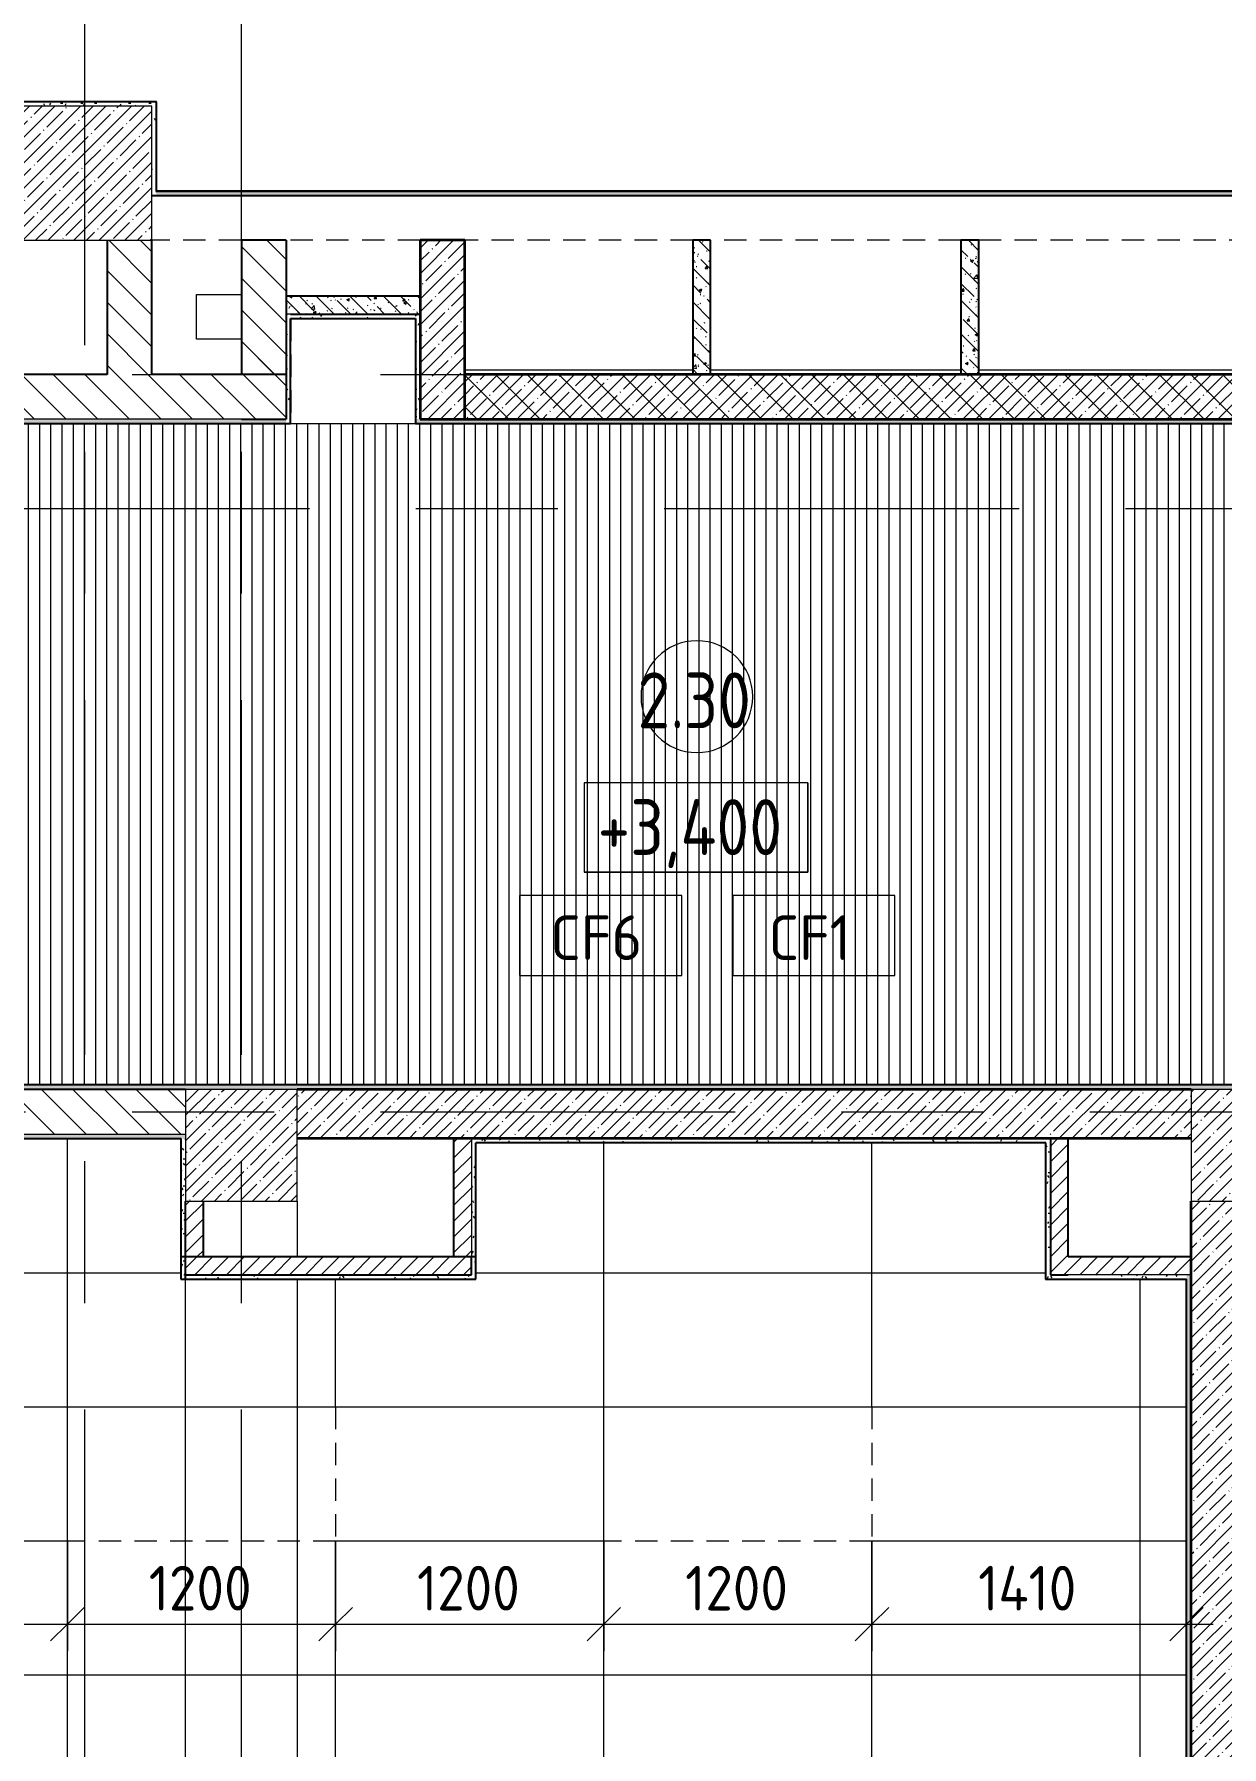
# Model space of a CAD drawing. Header units: millimetres. Extents: x 35146 to 234858, y -8553 to 29000.
# Drawn here: x 60233 to 65547, y 4958 to 12622 of the extents above; entities that cross this region are included whole.
import ezdxf

# ---------------------------------------------------------------- set-up
doc = ezdxf.new("R2010")
doc.units = ezdxf.units.MM
doc.linetypes.add('200_ШТРИХ__ш1_п0_6_', pattern=[160, 100, -60])
doc.linetypes.add('Осевая', pattern=[3175, 635, -476.25, 1587.5, -476.25])
for name, color, linetype, lineweight in [('A-ANNO-DIMS', 7, 'Continuous', 9), ('A-ANNO-DIMS-100', 7, 'Continuous', 9), ('A-AREA-IDEN', 7, 'Continuous', 9), ('A-CLNG', 7, 'Continuous', 9), ('A-CLNG-IDEN', 7, 'Continuous', 9), ('A-CLNG-PATT', 7, 'Continuous', 9), ('A-DETL-MBND', 7, '200_ШТРИХ__ш1_п0_6_', 9), ('A-FLOR', 7, 'Continuous', 9), ('A-WALL', 7, 'Continuous', 9), ('G-ANNO-DIMS', 7, 'Continuous', 9), ('I-WALL', 7, 'Continuous', 9), ('S-COLS', 7, 'Continuous', 9), ('Оси-2', 7, 'Осевая', 9)]:
    doc.layers.add(name, color=color, linetype=linetype, lineweight=lineweight)
for name, color, linetype, lineweight, true_color in [('A-WALL-1', 7, 'Continuous', 25, 0x3c3c3c), ('A-WALL-3', 7, 'Continuous', 35, 0x3c3c3c), ('A-WALL-FNSH-2', 7, 'Continuous', 13, 0x3c3c3c)]:
    doc.layers.add(name, color=color, linetype=linetype, lineweight=lineweight, true_color=true_color)
doc.styles.add('GOST Common', font='GOST_Common.ttf', dxfattribs={"width": 0.9, "height": 250})
doc.styles.add('GOST Common_1', font='GOST_Common.ttf', dxfattribs={"height": 200})
doc.styles.add('ISOCPEUR_1', font='isocpeur.ttf', dxfattribs={"width": 0.9, "height": 200})
doc.dimstyles.new('ISO-2_0_0_9К_Средний_округл2', dxfattribs={"dimscale": 304.8, "dimtxt": 199.196235, "dimasz": 0.492126, "dimexe": 0.393701, "dimexo": 0, "dimgap": 0, "dimtad": 1, "dimdec": 0, "dimrnd": 10, "dimzin": 0, "dimdsep": 46, "dimtxsty": 'ISOCPEUR_1', "dimblk1": 'OBLIQUE', "dimblk2": 'OBLIQUE', "dimsah": 1, "dimcen": 0.09, "dimdle": 0.393701, "dimazin": 0, "dimtfac": 1, "dimtdec": 4, "dimtix": 1, "dimtmove": 0, "dimatfit": 3, "dimfxl": 1, "dimtvp": 1, "dimtolj": 1, "dimtzin": 0, "dimarcsym": 2})
pattern_1 = [(45, (0, 0), (-57.02463, 57.02463), []), (45, (57.025, 0), (-57.02463, 57.02463), [100.806, -20.161, 3.353, -16.808])]
pattern_2 = [(135, (0, 0), (-70.71068, -70.71068), [])]
pattern_3 = [(45, (0, 0), (-35.35534, 35.35534), [])]
pattern_4 = [(135, (0, 0), (-75.43415, -75.43415), [106.68, -17.78, 3.556, -17.78]), (135, (0, 75.39), (-75.43415, -75.43415), []), (50, (0, 0), (127.52922, -11.15758), [13.335, -146.685]), (355, (0, 0), (-24.66966, 133.74002), [10.668, -117.348]), (100.451, (10.63, -0.93), (102.85973, 122.58178), [11.333, -124.663]), (46.184, (0, 35.56), (189.75516, -29.43036), [20.002, -220.027]), (96.636, (15.81, 33.1), (166.1822, 173.1996), [17, -186.995]), (351.184, (0, 35.56), (166.18393, 173.1976), [16.002, -176.022]), (21, (17.78, 26.67), (106.13027, -71.58603), [13.335, -146.685]), (326, (17.78, 26.67), (43.26188, 128.93175), [10.668, -117.348]), (71.451, (26.62, 20.7), (149.39198, 57.34505), [11.333, -124.663]), (37.5, (0, 0), (2.162228, 59.188357), [3.353, -112.573, 3.353, -115.773, -117.793]), (37.5, (0, 0), (2.162228, 59.188357), [-235.052, 3.353, -114.44]), (7.5, (0, 0), (46.77386, 70.12615), [3.353, -64.567, 3.353, -109.906, -44.894]), (7.5, (0, 0), (46.77386, 70.12615), [-181.178, 3.353, -41.542]), (327.5, (-39.65, 0), (94.91367, -4.010093), [3.353, -41.097, 3.353, -135.331, -184.023]), (327.5, (-39.65, 0), (94.91367, -4.010093), [-183.134, 3.353, -180.67]), (317.5, (-57.43, 0), (103.69057, 17.79882), [3.353, -54.432, 3.353, -88.748, -130.683]), (317.5, (-57.43, 0), (103.69057, 17.79882), [-149.885, 3.353, -127.33])]
pattern_5 = [(0, (0, 0), (121.92, 30.48), [10.058, -81.382, 10.058, -81.382, -487.68]), (0, (0, 0), (121.92, 30.48), [-182.88, 10.058, -172.822, 10.058, -81.382, -213.36]), (0, (0, 0), (121.92, 30.48), [-457.2, 10.058, -50.902, 10.058, -142.342]), (120, (45.72, 15.24), (-87.356454, 90.345817), [10.058, -81.382, 10.058, -81.382, -487.68]), (120, (45.72, 15.24), (-87.356454, 90.345817), [-182.88, 10.058, -172.822, 10.058, -81.382, -213.36]), (120, (45.72, 15.24), (-87.356454, 90.345817), [-457.2, 10.058, -50.902, 10.058, -142.342]), (240, (60.96, 76.2), (-34.563546, -120.825817), [10.058, -81.382, 10.058, -81.382, -487.68]), (240, (60.96, 76.2), (-34.563546, -120.825817), [-182.88, 10.058, -172.822, 10.058, -81.382, -213.36]), (240, (60.96, 76.2), (-34.563546, -120.825817), [-457.2, 10.058, -50.902, 10.058, -142.342])]
pattern_6 = [(180, (51981, 7679), (7e-14, -600), []), (270, (51981, 7679), (1200, 7e-14), [])]

# ---------------------------------------------------------------- blocks, each defined once
blk = doc.blocks.new('BSC_Колонна _Прямоугольная - 500х500-V4-План потолков с обозначением видов отделки и геометрии 2 этажа в осях 12-23')
at = {"layer": 'S-COLS'}
h = blk.add_hatch(dxfattribs=at)
h.set_pattern_fill('FP_5', color=256, style=0, pattern_type=2)
h.set_pattern_definition([(45, (-61160, -7650), (-57.02463, 57.02463), []), (45, (-61102.975, -7650), (-57.02463, 57.02463), [100.806, -20.161, 3.353, -16.808])])
h.paths.add_polyline_path([(-250, -250), (250, -250), (250, 250), (-250, 250)])
for p, q in [((250, 250), (-250, 250)), ((-250, 250), (-250, -250)), ((250, -250), (250, 250)), ((-250, -250), (250, -250))]:
    blk.add_line(p, q, dxfattribs=at)
blk = doc.blocks.new('BSC_Колонна _Прямоугольная - 500х500-V13-План потолков с обозначением видов отделки и геометрии 2 этажа в осях 12-23')
at = {"layer": 'S-COLS'}
h = blk.add_hatch(dxfattribs=at)
h.set_pattern_fill('FP_14', color=256, style=0, pattern_type=2)
h.set_pattern_definition([(45, (-65660, -7650), (-57.02463, 57.02463), []), (45, (-65602.975, -7650), (-57.02463, 57.02463), [100.806, -20.161, 3.353, -16.808])])
h.paths.add_polyline_path([(-250, -250), (250, -250), (250, 250), (-250, 250)])
for p, q in [((250, 250), (-250, 250)), ((-250, 250), (-250, -250)), ((250, -250), (250, 250)), ((-250, -250), (250, -250))]:
    blk.add_line(p, q, dxfattribs=at)
blk = doc.blocks.new('BSC_Колонна _Прямоугольная - 600х600-V20-План потолков с обозначением видов отделки и геометрии 2 этажа в осях 12-23')
at = {"layer": 'S-COLS'}
h = blk.add_hatch(dxfattribs=at)
h.set_pattern_fill('FP_29', color=256, style=0, pattern_type=2)
h.set_pattern_definition([(45, (-60460, -12000), (-57.02463, 57.02463), []), (45, (-60402.975, -12000), (-57.02463, 57.02463), [100.806, -20.161, 3.353, -16.808])])
h.paths.add_polyline_path([(-172.3, -300), (300, -300), (300, 300), (-300, 300), (-300, -300)])
for p, q in [((300, 300), (-300, 300)), ((-300, 300), (-300, -300)), ((300, -300), (300, 300)), ((-300, -300), (300, -300))]:
    blk.add_line(p, q, dxfattribs=at)
blk = doc.blocks.new('Марка_Помещения - Номер-25198446-План потолков с обозначением видов отделки и геометрии 2 этажа в осях 12-23')
at = {"layer": 'A-AREA-IDEN'}
for start, end in [(360, 180), (180, 360)]:
    blk.add_arc((0, 0), 2.5, start, end, dxfattribs=at)
blk = doc.blocks.new('М_потолков - Марка_ Имя типа-25382930-План потолков с обозначением видов отделки и геометрии 2 этажа в осях 12-23')
at = {"layer": 'A-CLNG-IDEN'}
for p, q in [((3.625, 1.984375), (-3.625, 1.984375)), ((-3.625, 1.984375), (-3.625, -1.59375)), ((3.625, -1.59375), (3.625, 1.984375)), ((-3.625, -1.59375), (3.625, -1.59375))]:
    blk.add_line(p, q, dxfattribs=at)
blk = doc.blocks.new('Высотные отметки - 10х4_h_-17668695-План потолков с обозначением видов отделки и геометрии 2 этажа в осях 12-23')
at = {"layer": 'G-ANNO-DIMS'}
for p, q in [((-5, 4), (-5, 0)), ((5, 4), (-5, 4)), ((5, 4), (-5, 4)), ((-5, 4), (-5, 0)), ((5, 4), (5, 0)), ((5, 0), (5, 4)), ((5, 0), (-5, 0)), ((-5, 0), (5, 0))]:
    blk.add_line(p, q, dxfattribs=at)
blk = doc.blocks.new('DIMBLOCK86-План потолков с обозначением видов отделки и геометрии 2 этажа в осях 12-23')
at = {"layer": 'A-ANNO-DIMS-100'}
for p, q in [((59181.8, 5878.6), (59181.8, 5386.3)), ((59181.8, 5506.3), (59181.8, 5878.6)), ((60381.8, 5878.6), (60381.8, 5386.3)), ((60381.8, 5506.3), (60381.8, 5878.6)), ((59181.8, 5506.3), (60381.8, 5506.3))]:
    blk.add_line(p, q, dxfattribs=at)
at = {"layer": 'A-ANNO-DIMS-100', "lineweight": 20}
for p, q in [((59181.8, 5506.3), (59256.8, 5581.3)), ((60381.8, 5506.3), (60456.8, 5581.3)), ((59181.8, 5506.3), (59106.8, 5431.3)), ((60381.8, 5506.3), (60306.8, 5431.3))]:
    blk.add_line(p, q, dxfattribs=at)
at = {"layer": 'A-ANNO-DIMS-100', "color": 0, "insert": (59546.2, 5767.6), "char_height": 200, "width": 565.411, "attachment_point": 1, "line_spacing_factor": 1.149209, "style": 'ISOCPEUR_1'}
blk.add_mtext('1200', dxfattribs=at)
blk = doc.blocks.new('_Oblique')
at = {"color": 0, "linetype": 'ByBlock', "lineweight": -2}
blk.add_line((-0.5, -0.5), (0.5, 0.5), dxfattribs=at)
blk = doc.blocks.new('DIMBLOCK87-План потолков с обозначением видов отделки и геометрии 2 этажа в осях 12-23')
at = {"layer": 'A-ANNO-DIMS-100'}
for p, q in [((60381.8, 5878.6), (60381.8, 5386.3)), ((60381.8, 5506.3), (60381.8, 5878.6)), ((61581.8, 5878.6), (61581.8, 5386.3)), ((61581.8, 5506.3), (61581.8, 5878.6)), ((60381.8, 5506.3), (61581.8, 5506.3))]:
    blk.add_line(p, q, dxfattribs=at)
at = {"layer": 'A-ANNO-DIMS-100', "lineweight": 20}
for p, q in [((60381.8, 5506.3), (60456.8, 5581.3)), ((61581.8, 5506.3), (61656.8, 5581.3)), ((60381.8, 5506.3), (60306.8, 5431.3)), ((61581.8, 5506.3), (61506.8, 5431.3))]:
    blk.add_line(p, q, dxfattribs=at)
at = {"layer": 'A-ANNO-DIMS-100', "color": 0, "insert": (60746.2, 5767.6), "char_height": 200, "width": 565.411, "attachment_point": 1, "line_spacing_factor": 1.149209, "style": 'ISOCPEUR_1'}
blk.add_mtext('1200', dxfattribs=at)
blk = doc.blocks.new('DIMBLOCK88-План потолков с обозначением видов отделки и геометрии 2 этажа в осях 12-23')
at = {"layer": 'A-ANNO-DIMS-100'}
for p, q in [((61581.8, 5878.6), (61581.8, 5386.3)), ((61581.8, 5506.3), (61581.8, 5878.6)), ((62781.8, 5878.6), (62781.8, 5386.3)), ((62781.8, 5506.3), (62781.8, 5878.6)), ((61581.8, 5506.3), (62781.8, 5506.3))]:
    blk.add_line(p, q, dxfattribs=at)
at = {"layer": 'A-ANNO-DIMS-100', "lineweight": 20}
for p, q in [((61581.8, 5506.3), (61656.8, 5581.3)), ((62781.8, 5506.3), (62856.8, 5581.3)), ((61581.8, 5506.3), (61506.8, 5431.3)), ((62781.8, 5506.3), (62706.8, 5431.3))]:
    blk.add_line(p, q, dxfattribs=at)
at = {"layer": 'A-ANNO-DIMS-100', "color": 0, "insert": (61946.2, 5767.6), "char_height": 200, "width": 565.411, "attachment_point": 1, "line_spacing_factor": 1.149209, "style": 'ISOCPEUR_1'}
blk.add_mtext('1200', dxfattribs=at)
blk = doc.blocks.new('DIMBLOCK89-План потолков с обозначением видов отделки и геометрии 2 этажа в осях 12-23')
at = {"layer": 'A-ANNO-DIMS-100'}
for p, q in [((62781.8, 5878.6), (62781.8, 5386.3)), ((62781.8, 5506.3), (62781.8, 5878.6)), ((63981.8, 5878.6), (63981.8, 5386.3)), ((63981.8, 5506.3), (63981.8, 5878.6)), ((62781.8, 5506.3), (63981.8, 5506.3))]:
    blk.add_line(p, q, dxfattribs=at)
at = {"layer": 'A-ANNO-DIMS-100', "lineweight": 20}
for p, q in [((62781.8, 5506.3), (62856.8, 5581.3)), ((63981.8, 5506.3), (64056.8, 5581.3)), ((62781.8, 5506.3), (62706.8, 5431.3)), ((63981.8, 5506.3), (63906.8, 5431.3))]:
    blk.add_line(p, q, dxfattribs=at)
at = {"layer": 'A-ANNO-DIMS-100', "color": 0, "insert": (63146.2, 5767.6), "char_height": 200, "width": 565.411, "attachment_point": 1, "line_spacing_factor": 1.149209, "style": 'ISOCPEUR_1'}
blk.add_mtext('1200', dxfattribs=at)
blk = doc.blocks.new('DIMBLOCK90-План потолков с обозначением видов отделки и геометрии 2 этажа в осях 12-23')
at = {"layer": 'A-ANNO-DIMS-100'}
for p, q in [((63981.8, 5878.6), (63981.8, 5386.3)), ((63981.8, 5506.3), (63981.8, 5878.6)), ((65389, 5612.3), (65389, 5386.3)), ((65389, 5506.3), (65389, 5612.3)), ((63981.8, 5506.3), (65509, 5506.3))]:
    blk.add_line(p, q, dxfattribs=at)
at = {"layer": 'A-ANNO-DIMS-100', "lineweight": 20}
for p, q in [((63981.8, 5506.3), (64056.8, 5581.3)), ((65389, 5506.3), (65464, 5581.3)), ((63981.8, 5506.3), (63906.8, 5431.3)), ((65389, 5506.3), (65314, 5431.3))]:
    blk.add_line(p, q, dxfattribs=at)
at = {"layer": 'A-ANNO-DIMS-100', "color": 0, "insert": (64457.5, 5767.6), "char_height": 200, "width": 547.024, "attachment_point": 1, "line_spacing_factor": 1.149209, "style": 'ISOCPEUR_1'}
blk.add_mtext('1410', dxfattribs=at)

msp = doc.modelspace()

# ---------------------------------------------------------------- hatches: boundary and pattern name
at = {"layer": 'A-CLNG-PATT'}
h = msp.add_hatch(dxfattribs=at)
h.set_pattern_fill('FP_46', color=256, style=0, pattern_type=2)
h.set_pattern_definition([(90, (72858.237, -5848.237), (-50, 3e-15), [])])
h.paths.add_polyline_path([(74729, 7921), (74729, 8301), (75459, 8301), (75459, 10879), (74015.2, 10879), (74015.2, 10868.5), (66296, 10868.5), (66296, 10880), (47239.7, 10879), (47239.7, 11679), (44781.7, 11679), (44781.7, 10879), (42401, 10879), (42401, 10209), (38761, 10209), (38761, 7921), (73481, 7921)])
at = {"layer": 'A-DETL-MBND'}
h = msp.add_hatch(dxfattribs=at)
h.set_pattern_fill('FP_53', color=256, style=0, pattern_type=2)
h.set_pattern_definition(pattern_6)
h.paths.add_polyline_path([(64685.5, 470), (65390, 470), (65389, 7050), (64760, 7050), (64759, 7660), (62210, 7659), (62210, 7050), (61410, 7050), (61410, 6478.6), (61581.8, 6478.6), (61581.8, 5878.6), (61410, 5878.6), (61410, 4078.6), (61581.8, 4078.6), (61581.8, 3478.6), (61410, 3478.6), (61410, 1678.6), (61581.8, 1678.6), (61581.8, 1078.6), (61410, 1078.6), (61410, 475), (61690, 475), (61690, 470), (61753.6, 470)])
h.paths.add_polyline_path([(60889, 470), (60910, 470), (60910, 1078.6), (60381.8, 1078.6), (60381.8, 1678.6), (60910, 1678.6), (60910, 3478.6), (60381.8, 3478.6), (60381.8, 4078.6), (60910, 4078.6), (60910, 5878.6), (60381.8, 5878.6), (60381.8, 6478.6), (60910, 6478.6), (60910, 7050), (60890, 7050), (60889, 7680), (58306.8, 7680), (58380.8, 7660.2), (58245.6, 7623.9), (58245.5, 7680), (56930, 7680), (56930, 7380), (56910, 7380), (56910, 475), (57160, 475), (57160, 470), (60287.7, 470)])
h.paths.add_polyline_path([(63981.8, 1078.6), (62781.8, 1078.6), (62781.8, 1678.6), (63981.8, 1678.6), (63981.8, 1491.5)])
h.paths.add_polyline_path([(59181.8, 1078.6), (57981.8, 1078.6), (57981.8, 1678.6), (59181.8, 1678.6), (59181.8, 1491.5)])
h.paths.add_polyline_path([(63981.8, 3478.6), (62781.8, 3478.6), (62781.8, 4078.6), (63981.8, 4078.6)])
h.paths.add_polyline_path([(59181.8, 3478.6), (57981.8, 3478.6), (57981.8, 4078.6), (59181.8, 4078.6)])
h.paths.add_polyline_path([(63981.8, 5878.6), (62781.8, 5878.6), (62781.8, 6478.6), (63981.8, 6478.6), (63981.8, 6124.1)])
h.paths.add_polyline_path([(59181.8, 5878.6), (57981.8, 5878.6), (57981.8, 6478.6), (59181.8, 6478.6), (59181.8, 6124.1)])
h.paths.add_polyline_path([(57981, 7260), (57944.7, 7395.2), (58017.2, 7395.3)])
h = msp.add_hatch(dxfattribs=at)
h.set_pattern_fill('FP_53', color=256, style=0, pattern_type=2)
h.set_pattern_definition(pattern_6)
h.paths.add_polyline_path([(61410, 475), (61410, 1078.6), (60910, 1078.6), (60910, 475), (61404.6, 475)])
h.paths.add_polyline_path([(56781.7, 475), (56910, 475), (56910, 7380), (56780, 7379), (56780, 475)])
h.paths.add_polyline_path([(61410, 1678.6), (61410, 3478.6), (60910, 3478.6), (60910, 1678.6), (61318.7, 1678.6)])
h.paths.add_polyline_path([(61410, 4078.6), (61410, 5878.6), (60910, 5878.6), (60910, 4078.6), (61147.2, 4078.6)])
h.paths.add_polyline_path([(60975.8, 6478.6), (61410, 6478.6), (61410, 7050), (60910, 7050), (60910, 6478.6)])
at = {"layer": 'I-WALL'}
h = msp.add_hatch(dxfattribs=at)
h.set_pattern_fill('FP_45', color=256, style=0, pattern_type=2)
h.set_pattern_definition(pattern_5)
h.paths.add_polyline_path([(60780, 12300), (60780, 12320), (60160, 12320), (60160, 12300), (60760, 12300)])
h = msp.add_hatch(dxfattribs=at)
h.set_pattern_fill('FP_45', color=256, style=0, pattern_type=2)
h.set_pattern_definition(pattern_5)
h.paths.add_polyline_path([(60780, 11900), (60780, 12300), (60760, 12300), (60760, 11900)])
h = msp.add_hatch(dxfattribs=at)
h.set_pattern_fill('FP_45', color=256, style=0, pattern_type=2)
h.set_pattern_definition(pattern_5)
h.paths.add_polyline_path([(66151.4, 11900), (66160, 11900), (66160, 11920), (60780, 11920), (60780, 11900), (64685.5, 11900)])
h = msp.add_hatch(dxfattribs=at)
h.set_pattern_fill('FP_19', color=256, style=0, pattern_type=2)
h.set_pattern_definition(pattern_2)
h.paths.add_polyline_path([(60560, 11100), (60760, 11100), (60760, 11700), (60560, 11700)])
h = msp.add_hatch(dxfattribs=at)
h.set_pattern_fill('FP_19', color=256, style=0, pattern_type=2)
h.set_pattern_definition(pattern_2)
h.paths.add_polyline_path([(61160, 11100), (61360, 11100), (61360, 11700), (61160, 11700), (61160, 11335.7)])
h = msp.add_hatch(dxfattribs=at)
h.set_pattern_fill('FP_19', color=256, style=0, pattern_type=2)
h.set_pattern_definition(pattern_2)
h.paths.add_polyline_path([(61160, 10900), (61360, 10900), (61360, 11700), (61160, 11700), (61160, 11100)])
h = msp.add_hatch(dxfattribs=at)
h.set_pattern_fill('FP_17', color=256, style=0, pattern_type=2)
h.set_pattern_definition(pattern_1)
h.paths.add_polyline_path([(62160, 10900), (62160, 11700), (61960, 11700), (61960, 10900)])
h = msp.add_hatch(dxfattribs=at)
h.set_pattern_fill('FP_24', color=256, style=0, pattern_type=2)
h.set_pattern_definition(pattern_4)
h.paths.add_polyline_path([(63180, 11100), (63260, 11100), (63260, 11700), (63180, 11700)])
h = msp.add_hatch(dxfattribs=at)
h.set_pattern_fill('FP_24', color=256, style=0, pattern_type=2)
h.set_pattern_definition(pattern_4)
h.paths.add_polyline_path([(64380, 11100), (64460, 11100), (64460, 11700), (64380, 11700)])
h = msp.add_hatch(dxfattribs=at)
h.set_pattern_fill('FP_24', color=256, style=0, pattern_type=2)
h.set_pattern_definition(pattern_4)
h.paths.add_polyline_path([(61360, 11370), (61960, 11370), (61960, 11450), (61360, 11450)])
h = msp.add_hatch(dxfattribs=at)
h.set_pattern_fill('FP_45', color=256, style=0, pattern_type=2)
h.set_pattern_definition(pattern_5)
h.paths.add_polyline_path([(61360, 10880), (61380, 10880), (61380, 11370), (61360, 11370), (61360, 10900)])
h = msp.add_hatch(dxfattribs=at)
h.set_pattern_fill('FP_45', color=256, style=0, pattern_type=2)
h.set_pattern_definition(pattern_5)
h.paths.add_polyline_path([(61960, 11350), (61960, 11370), (61380, 11370), (61380, 11350), (61940, 11350)])
h = msp.add_hatch(dxfattribs=at)
h.set_pattern_fill('FP_45', color=256, style=0, pattern_type=2)
h.set_pattern_definition(pattern_5)
h.paths.add_polyline_path([(61960, 10900), (61960, 11350), (61940, 11350), (61940, 10900)])
h = msp.add_hatch(dxfattribs=at)
h.set_pattern_fill('FP_19', color=256, style=0, pattern_type=2)
h.set_pattern_definition(pattern_2)
h.paths.add_polyline_path([(61160, 10900), (61160, 11100), (59340, 11100), (59340, 10900), (61020.7, 10900)])
h.paths.add_polyline_path([(58821.8, 10900), (59140, 10900), (59140, 11100), (55700, 11100), (55700, 10900), (55890, 10900)])
h.paths.add_polyline_path([(51910, 10900), (55500, 10900), (55500, 11100), (51910, 11100)])
h.paths.add_polyline_path([(51710, 10900), (51710, 11100), (47260.7, 11100), (47260.7, 10900), (50026.3, 10900)])
h = msp.add_hatch(dxfattribs=at)
h.set_pattern_fill('FP_19', color=256, style=0, pattern_type=2)
h.set_pattern_definition(pattern_2)
h.paths.add_polyline_path([(62160, 10900), (66560, 10900), (66560, 11100), (62160, 11100)])
h = msp.add_hatch(dxfattribs=at)
h.set_pattern_fill('FP_17', color=256, style=0, pattern_type=2)
h.set_pattern_definition(pattern_1)
h.paths.add_polyline_path([(66560, 10900), (66560, 11100), (62160, 11100), (62160, 10900), (66151.4, 10900)])
h = msp.add_hatch(dxfattribs=at)
h.set_pattern_fill('FP_45', color=256, style=0, pattern_type=2)
h.set_pattern_definition(pattern_5)
h.paths.add_polyline_path([(61360, 10880), (61360, 10900), (47240.7, 10900), (47240.7, 10880), (61020.7, 10880)])
h = msp.add_hatch(dxfattribs=at)
h.set_pattern_fill('FP_45', color=256, style=0, pattern_type=2)
h.set_pattern_definition(pattern_5)
h.paths.add_polyline_path([(64685.5, 10880), (66760, 10880), (66760, 10900), (61940, 10900), (61940, 10880)])
h = msp.add_hatch(dxfattribs=at)
h.set_pattern_fill('FP_45', color=256, style=0, pattern_type=2)
h.set_pattern_definition(pattern_5)
h.paths.add_polyline_path([(74750, 7900), (74750, 7920), (38742.7, 7919.5), (38742.7, 7900), (73481, 7900)])
h = msp.add_hatch(dxfattribs=at)
h.set_pattern_fill('FP_19', color=256, style=0, pattern_type=2)
h.set_pattern_definition(pattern_2)
h.paths.add_polyline_path([(56910, 7700), (60910, 7700), (60910, 7900), (56910, 7900)])
h = msp.add_hatch(dxfattribs=at)
h.set_pattern_fill('FP_17', color=256, style=0, pattern_type=2)
h.set_pattern_definition(pattern_1)
h.paths.add_polyline_path([(65410, 7680), (65410, 7900), (61410, 7900), (61410, 7680), (64860, 7680)])
h = msp.add_hatch(dxfattribs=at)
h.set_pattern_fill('FP_45', color=256, style=0, pattern_type=2)
h.set_pattern_definition(pattern_5)
h.paths.add_polyline_path([(60890, 7680), (60910, 7680), (60910, 7700), (56910, 7700), (56910, 7680), (58245.5, 7680), (58245.5, 7696.4), (58306.8, 7680), (60889, 7680)])
h = msp.add_hatch(dxfattribs=at)
h.set_pattern_fill('FP_45', color=256, style=0, pattern_type=2)
h.set_pattern_definition(pattern_5)
h.paths.add_polyline_path([(60910, 7070), (60910, 7680), (60890, 7680), (60890, 7070)])
h = msp.add_hatch(dxfattribs=at)
h.set_pattern_fill('FP_21', color=256, style=0, pattern_type=2)
h.set_pattern_definition(pattern_3)
h.paths.add_polyline_path([(62190, 7150), (62190, 7680), (62110, 7680), (62110, 7150)])
h = msp.add_hatch(dxfattribs=at)
h.set_pattern_fill('FP_45', color=256, style=0, pattern_type=2)
h.set_pattern_definition(pattern_5)
h.paths.add_polyline_path([(62190, 7660), (64760, 7660), (64760, 7680), (62190, 7680)])
h = msp.add_hatch(dxfattribs=at)
h.set_pattern_fill('FP_45', color=256, style=0, pattern_type=2)
h.set_pattern_definition(pattern_5)
h.paths.add_polyline_path([(64760, 7070), (64780, 7070), (64780, 7680), (64760, 7680), (64760, 7282.2)])
h = msp.add_hatch(dxfattribs=at)
h.set_pattern_fill('FP_21', color=256, style=0, pattern_type=2)
h.set_pattern_definition(pattern_3)
h.paths.add_polyline_path([(64860, 7070), (64860, 7680), (64780, 7680), (64780, 7070)])
h = msp.add_hatch(dxfattribs=at)
h.set_pattern_fill('FP_45', color=256, style=0, pattern_type=2)
h.set_pattern_definition(pattern_5)
h.paths.add_polyline_path([(62190, 7050), (62210, 7050), (62210, 7660), (62190, 7660), (62190, 7070)])
h = msp.add_hatch(dxfattribs=at)
h.set_pattern_fill('FP_21', color=256, style=0, pattern_type=2)
h.set_pattern_definition(pattern_3)
h.paths.add_polyline_path([(60910, 7150), (60990, 7150), (60990, 7400), (60910, 7400)])
h = msp.add_hatch(dxfattribs=at)
h.set_pattern_fill('FP_17', color=256, style=0, pattern_type=2)
h.set_pattern_definition(pattern_1)
h.paths.add_polyline_path([(65630, 400), (65630, 7400), (65410, 7400), (65410, 400), (65620.5, 400)])
h = msp.add_hatch(dxfattribs=at)
h.set_pattern_fill('FP_21', color=256, style=0, pattern_type=2)
h.set_pattern_definition(pattern_3)
h.paths.add_polyline_path([(61753.6, 7070), (62190, 7070), (62190, 7150), (60910, 7150), (60910, 7070)])
h = msp.add_hatch(dxfattribs=at)
h.set_pattern_fill('FP_21', color=256, style=0, pattern_type=2)
h.set_pattern_definition(pattern_3)
h.paths.add_polyline_path([(65410, 7070), (65410, 7150), (64860, 7150), (64860, 7070), (65390, 7070)])
h = msp.add_hatch(dxfattribs=at)
h.set_pattern_fill('FP_45', color=256, style=0, pattern_type=2)
h.set_pattern_definition(pattern_5)
h.paths.add_polyline_path([(61753.6, 7050), (62190, 7050), (62190, 7070), (60890, 7070), (60890, 7050)])
h = msp.add_hatch(dxfattribs=at)
h.set_pattern_fill('FP_45', color=256, style=0, pattern_type=2)
h.set_pattern_definition(pattern_5)
h.paths.add_polyline_path([(61753.6, 7050), (62190, 7050), (62190, 7070), (60910, 7070), (60910, 7050)])
h = msp.add_hatch(dxfattribs=at)
h.set_pattern_fill('FP_45', color=256, style=0, pattern_type=2)
h.set_pattern_definition(pattern_5)
h.paths.add_polyline_path([(64760, 7050), (65390, 7050), (65390, 7070), (64760, 7070)])
h = msp.add_hatch(dxfattribs=at)
h.set_pattern_fill('FP_45', color=256, style=0, pattern_type=2)
h.set_pattern_definition(pattern_5)
h.paths.add_polyline_path([(65390, 120), (65410, 120), (65410, 7070), (65390, 7070), (65390, 121)])

# ---------------------------------------------------------------- linework, layer by layer
at = {"layer": 'A-CLNG'}
for p, q in [((61295.2, 10879), (47239.7, 10879)), ((61295.2, 10880), (61295.2, 10879)), ((61296, 10879), (61296, 10880)), ((66216, 10879), (61296, 10879)), ((38761, 7921), (74729, 7921))]:
    msp.add_line(p, q, dxfattribs=at)
at = {"layer": 'A-DETL-MBND'}
for p, q in [((61160, 11700), (60760, 11700)), ((61960, 11700), (61360, 11700)), ((63180, 11700), (62160, 11700)), ((64380, 11700), (63260, 11700)), ((66160, 11700), (64460, 11700)), ((61939, 11349), (61380, 11349)), ((61381, 11349), (61380, 11349)), ((61381, 11349), (61381, 10879)), ((61939, 10879), (61939, 11350)), ((61939, 11349), (61939, 11350)), ((61380, 10879), (47239.7, 10879)), ((61380, 10879), (61380, 10880)), ((61939, 10880), (61940, 10880)), ((66296, 10879), (61939, 10879)), ((38761, 7921), (74729, 7921)), ((60381.8, 5878.6), (60381.8, 6478.6)), ((60381.8, 6478.6), (61581.8, 6478.6)), ((61581.8, 6478.6), (61581.8, 5878.6)), ((62781.8, 5878.6), (62781.8, 6478.6)), ((62781.8, 6478.6), (63981.8, 6478.6)), ((63981.8, 6478.6), (63981.8, 5878.6)), ((61581.8, 5878.6), (60381.8, 5878.6)), ((63981.8, 5878.6), (62781.8, 5878.6))]:
    msp.add_line(p, q, dxfattribs=at)
at = {"layer": 'A-FLOR'}
for p, q in [((60960, 11457), (61160, 11457)), ((60960, 11257), (60960, 11457)), ((61160, 11257), (60960, 11257)), ((62160, 11120), (63180, 11120)), ((63260, 11120), (64380, 11120)), ((64460, 11120), (66560, 11120)), ((60990, 7400), (61410, 7400)), ((61410, 7400), (61410, 7150)), ((60910, 475), (60910, 7050)), ((61410, 7050), (61410, 475))]:
    msp.add_line(p, q, dxfattribs=at)
at = {"layer": 'A-WALL'}
for p, q in [((61380, 11370), (61360, 11370)), ((61160, 10900), (51910, 10900)), ((56910, 7700), (60910, 7700)), ((60889, 7679), (60889, 7680)), ((62190, 7680), (62190, 7150)), ((64759, 7659), (64759, 7660)), ((65410, 7070), (64860, 7070))]:
    msp.add_line(p, q, dxfattribs=at)
at = {"layer": 'A-WALL-1'}
for p, q in [((60780, 12320), (60140, 12320)), ((60780, 11920), (60780, 12320)), ((60760, 11900), (66160, 11900)), ((60780, 11920), (66140, 11920)), ((60560, 11700), (60560, 11100)), ((60760, 11100), (60760, 11700)), ((61360, 11700), (61160, 11700)), ((61160, 11700), (61160, 11100)), ((61360, 11700), (61360, 10900)), ((63180, 11700), (63180, 11100)), ((63260, 11700), (63180, 11700)), ((63260, 11100), (63260, 11700)), ((64380, 11700), (64380, 11100)), ((64460, 11700), (64380, 11700)), ((64460, 11100), (64460, 11700)), ((61960, 11450), (61360, 11450)), ((61380, 11370), (61960, 11370)), ((61380, 11350), (61940, 11350)), ((61380, 10880), (61380, 11350)), ((61940, 11350), (61940, 10880)), ((60560, 11100), (59340, 11100)), ((61360, 11100), (60760, 11100)), ((61160, 10900), (61360, 10900)), ((47240.7, 10880), (61380, 10880)), ((61940, 10880), (66780, 10880)), ((74750, 7920), (38742.7, 7920)), ((60910, 7900), (56910, 7900)), ((58306.8, 7680), (60890, 7680)), ((60890, 7680), (60890, 7050)), ((62110, 7680), (62110, 7150)), ((64780, 7680), (64780, 7070)), ((64860, 7150), (64860, 7680)), ((62210, 7050), (62210, 7660)), ((64760, 7660), (62210, 7660)), ((64760, 7050), (64760, 7660)), ((60910, 7050), (60910, 7400)), ((60990, 7150), (60990, 7400)), ((62110, 7150), (60990, 7150)), ((62190, 7070), (62190, 7150)), ((65410, 7150), (64860, 7150)), ((60910, 7070), (62190, 7070)), ((64780, 7070), (64860, 7070)), ((60890, 7050), (62210, 7050)), ((64760, 7050), (65390, 7050)), ((65390, 120), (65390, 7050))]:
    msp.add_line(p, q, dxfattribs=at)
at = {"layer": 'A-WALL-3'}
for p, q in [((62160, 11700), (61960, 11700)), ((61960, 11700), (61960, 10900)), ((62160, 10900), (62160, 11700)), ((66560, 11100), (62160, 11100)), ((61960, 10900), (66760, 10900)), ((65410, 7900), (61410, 7900)), ((65410, 7680), (61410, 7680)), ((65410, 400), (65410, 7400))]:
    msp.add_line(p, q, dxfattribs=at)
at = {"layer": 'A-WALL-FNSH-2'}
for p, q in [((60781, 12321), (60139, 12321)), ((60781, 11921), (60781, 12321)), ((66139, 11921), (60781, 11921)), ((58310.6, 7679), (60889, 7679)), ((60889, 7679), (60889, 7150.4)), ((64759, 7659), (62210, 7659)), ((62211, 7150.4), (62211, 7659)), ((64759, 7659), (64759, 7049)), ((60889, 7150.4), (62211, 7150.4)), ((62210, 7151.4), (60890, 7151.4)), ((64759, 7049), (65389, 7049)), ((65389, 121), (65389, 7050))]:
    msp.add_line(p, q, dxfattribs=at)
at = {"layer": 'Оси-2'}
for p, q in [((60460, 593.7), (60460, 24898.1)), ((61160, 593.7), (61160, 24898.1)), ((38446.2, 11100), (82200, 11100)), ((39716.2, 10500), (82200, 10500)), ((38446.2, 7800), (82200, 7800))]:
    msp.add_line(p, q, dxfattribs=at)

# ---------------------------------------------------------------- block references
at = {"layer": 'A-AREA-IDEN', "xscale": 99.99999999999993, "yscale": 99.99999999999993, "zscale": 99.99999999999993}
msp.add_blockref('Марка_Помещения - Номер-25198446-План потолков с обозначением видов отделки и геометрии 2 этажа в осях 12-23', (63198.5, 9657.4), dxfattribs=at)
at = {"layer": 'A-CLNG-IDEN', "xscale": 99.99999999999993, "yscale": 99.99999999999993, "zscale": 99.99999999999993}
for p in [(62767.9, 8569), (63721.6, 8569)]:
    msp.add_blockref('М_потолков - Марка_ Имя типа-25382930-План потолков с обозначением видов отделки и геометрии 2 этажа в осях 12-23', p, dxfattribs=at)
at = {"layer": 'G-ANNO-DIMS', "xscale": 99.99999999999993, "yscale": 99.99999999999993, "zscale": 99.99999999999993}
msp.add_blockref('Высотные отметки - 10х4_h_-17668695-План потолков с обозначением видов отделки и геометрии 2 этажа в осях 12-23', (63194.2, 8871.8), dxfattribs=at)
at = {"layer": 'S-COLS'}
for name, p in [('BSC_Колонна _Прямоугольная - 600х600-V20-План потолков с обозначением видов отделки и геометрии 2 этажа в осях 12-23', (60460, 12000)), ('BSC_Колонна _Прямоугольная - 500х500-V4-План потолков с обозначением видов отделки и геометрии 2 этажа в осях 12-23', (61160, 7650)), ('BSC_Колонна _Прямоугольная - 500х500-V13-План потолков с обозначением видов отделки и геометрии 2 этажа в осях 12-23', (65660, 7650))]:
    msp.add_blockref(name, p, dxfattribs=at)

# ---------------------------------------------------------------- texts
at = {"layer": 'A-AREA-IDEN', "insert": (62932.7, 9766), "char_height": 250, "width": 663.797, "attachment_point": 1, "style": 'GOST Common'}
msp.add_mtext('2.30', dxfattribs=at)
at = {"layer": 'A-CLNG-IDEN', "char_height": 200, "attachment_point": 1, "style": 'GOST Common_1'}
for s, insert, width in [('CF6', (62542.1, 8678.8), 529.114), ('CF1', (63518.8, 8678.8), 472.996)]:
    msp.add_mtext(s, dxfattribs=dict(at, insert=insert, width=width))
at = {"layer": 'G-ANNO-DIMS', "insert": (62754.2, 9198.5), "char_height": 250, "width": 1055.976, "attachment_point": 1, "line_spacing_factor": 1.022761, "style": 'GOST Common'}
msp.add_mtext('+3,400', dxfattribs=at)

# ---------------------------------------------------------------- dimensions: what is measured, and where the dimension line sits
at = {"layer": 'A-ANNO-DIMS'}
for base, p1, p2, override, picture, middle in [((60381.8, 5506.3), (59181.8, 5878.6), (60381.8, 5878.6), {"dimpost": '<>', "dimfxl": 1200}, 'DIMBLOCK86-План потолков с обозначением видов отделки и геометрии 2 этажа в осях 12-23', (59781.8, 5606.3)), ((61581.8, 5506.3), (60381.8, 5878.6), (61581.8, 5878.6), {"dimpost": '<>', "dimfxl": 1200}, 'DIMBLOCK87-План потолков с обозначением видов отделки и геометрии 2 этажа в осях 12-23', (60981.8, 5606.3)), ((62781.8, 5506.3), (61581.8, 5878.6), (62781.8, 5878.6), {"dimpost": '<>', "dimfxl": 1200}, 'DIMBLOCK88-План потолков с обозначением видов отделки и геометрии 2 этажа в осях 12-23', (62181.8, 5606.3)), ((63981.8, 5506.3), (62781.8, 5878.6), (63981.8, 5878.6), {"dimpost": '<>', "dimfxl": 1200}, 'DIMBLOCK89-План потолков с обозначением видов отделки и геометрии 2 этажа в осях 12-23', (63381.8, 5606.3)), ((65389, 5506.3), (63981.8, 5878.6), (65389, 5612.3), {"dimpost": '<>', "dimfxl": 1432.166628}, 'DIMBLOCK90-План потолков с обозначением видов отделки и геометрии 2 этажа в осях 12-23', (64685.4, 5606.3))]:
    dim = msp.add_linear_dim(base=base, p1=p1, p2=p2, dimstyle='ISO-2_0_0_9К_Средний_округл2', override=override, dxfattribs=at)
    dim.commit()
    dim.dimension.update_dxf_attribs({"geometry": picture, "text_midpoint": middle})

doc.saveas('drawing.dxf')
